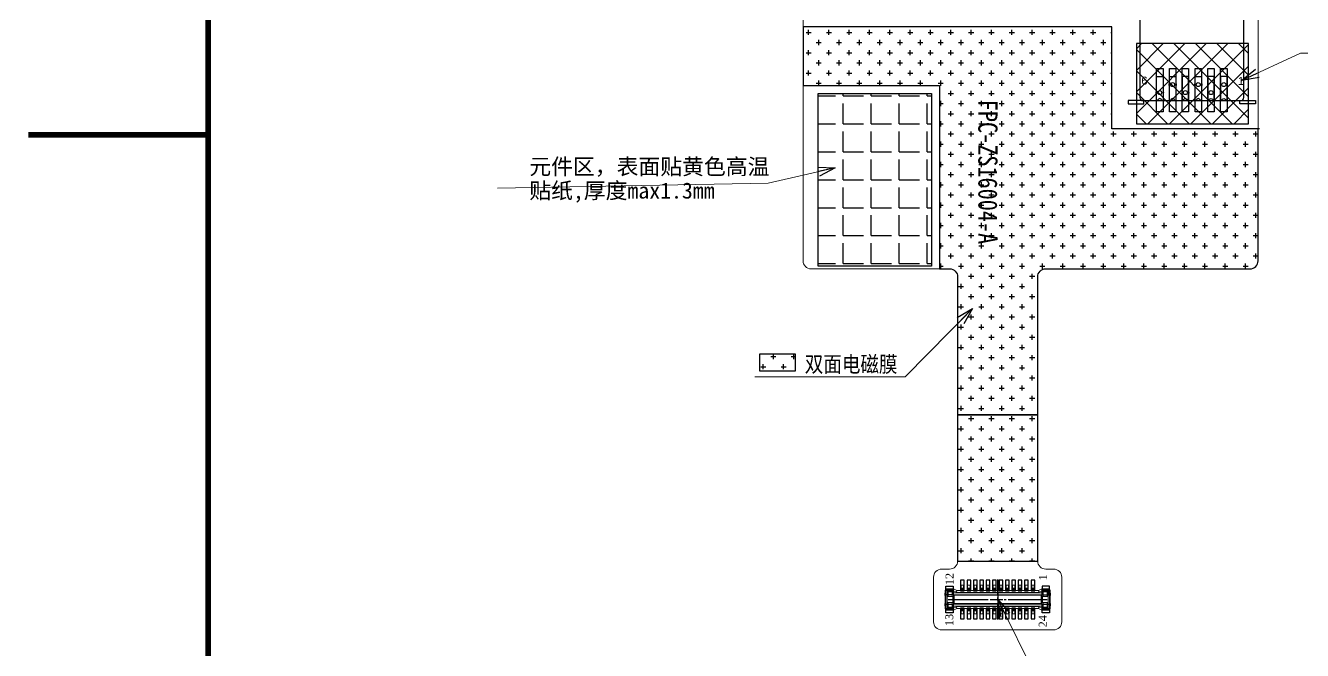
# Model space of a CAD drawing. Header units: millimetres. Extents: x 2678 to 7528, y -1679 to -1155.
# Drawn here: x 3590.3 to 3670, y -1322.6 to -1283.5 of the extents above; entities that cross this region are included whole.
import ezdxf

# ---------------------------------------------------------------- set-up
doc = ezdxf.new("R2010")
doc.units = ezdxf.units.MM
doc.linetypes.add('CENTER', pattern=[50.8, 31.75, -6.35, 6.35, -6.35])
doc.linetypes.add('CENTER2', pattern=[1.125, 0.75, -0.125, 0.125, -0.125])
doc.layers.add('AM_8', color=1, linetype='Continuous', lineweight=25)
doc.layers.add('Dim', color=3, linetype='Continuous', lineweight=13)
for name, color, linetype in [('EMI', 8, 'Continuous'), ('FPC', 5, 'Continuous'), ('FPC-LCM', 124, 'Continuous'), ('FPC-TP', 32, 'Continuous'), ('KEEPOUT_01', 3, 'Continuous'), ('LCM FPC', 30, 'Continuous'), ('LCM-FPC', 30, 'Continuous')]:
    doc.layers.add(name, color=color, linetype=linetype)
doc.styles.add('CCN-1', font='', dxfattribs={"width": 0.85})
doc.styles.get("Standard").update_dxf_attribs({"font": 'arial.ttf'})
doc.styles.add('宋体 常规', font='')
doc.styles.add('样式 2', font='times.ttf')
doc.styles.add('汉字', font='')
doc.styles.get('CCN-1').set_extended_font_data('SimSun')
doc.styles.get('宋体 常规').set_extended_font_data('瀹嬩綋')
doc.styles.get('汉字').set_extended_font_data('SimSun')
doc.dimstyles.new('DIM-CCN', dxfattribs={"dimscale": 0.9, "dimtxt": 1.7, "dimasz": 1.2, "dimexe": 1.5, "dimexo": 0.5, "dimgap": 0.3, "dimtad": 1, "dimzin": 0, "dimdsep": 46, "dimtxsty": 'CCN-1', "dimblk": 'OPEN30', "dimcen": 0.05, "dimclrd": 256, "dimclre": 256, "dimclrt": 7, "dimadec": 0, "dimazin": 0, "dimtfac": 1, "dimtofl": 0, "dimtmove": 0, "dimatfit": 3, "dimldrblk": 'OPEN30', "dimfxl": 1, "dimtolj": 1, "dimtzin": 0, "dimlwd": -1, "dimlwe": -1, "dimarcsym": 0})

# ---------------------------------------------------------------- blocks, each defined once
blk = doc.blocks.new('_Open30')
at = {"color": 0, "linetype": 'ByBlock', "lineweight": -2}
for p, q in [((-1, 0.268), (0, 0)), ((0, 0), (-1, -0.268)), ((0, 0), (-1, 0))]:
    blk.add_line(p, q, dxfattribs=at)
blk = doc.blocks.new('14GM024')
at = {"color": 7, "lineweight": 5, "true_color": 0xffffff}
for p, q in [((617.333, 218.257), (617.331, 218.246)), ((617.331, 217.815), (617.331, 218.243)), ((617.331, 217.815), (617.419, 217.615)), ((617.332, 217.815), (617.456, 217.815)), ((617.338, 218.265), (617.333, 218.257)), ((617.35, 218.271), (617.338, 218.265)), ((617.376, 218.273), (617.35, 218.271)), ((617.376, 217.815), (617.376, 218.273)), ((617.411, 217.815), (617.447, 217.874)), ((617.431, 218.345), (617.431, 218.24)), ((618.546, 218.345), (617.431, 218.345)), ((617.431, 218.295), (618.546, 218.295)), ((617.431, 218.24), (617.447, 218.223)), ((617.447, 217.874), (617.447, 218.223)), ((617.447, 218.223), (617.45, 218.219)), ((617.45, 218.219), (617.798, 218.219)), ((617.45, 218.219), (617.504, 218.165)), ((617.456, 217.815), (617.531, 217.644)), ((617.456, 217.815), (618.507, 217.815)), ((617.504, 218.165), (617.504, 217.915)), ((617.504, 218.165), (617.798, 218.165)), ((617.504, 217.915), (617.798, 217.915)), ((617.564, 212.315), (617.564, 217.815)), ((617.588, 218.345), (617.588, 218.365)), ((617.738, 218.365), (617.588, 218.365)), ((617.689, 217.815), (617.689, 212.315)), ((617.729, 217.775), (617.689, 217.815)), ((617.738, 218.345), (617.738, 218.365)), ((617.798, 217.875), (617.798, 218.222)), ((617.798, 218.222), (618.178, 218.222)), ((617.798, 217.875), (618.178, 217.875)), ((618.178, 217.875), (618.178, 218.222)), ((618.178, 218.219), (618.527, 218.219)), ((618.178, 218.165), (618.473, 218.165)), ((618.178, 217.915), (618.473, 217.915)), ((618.239, 218.345), (618.239, 218.365)), ((618.239, 218.365), (618.389, 218.365)), ((618.249, 217.775), (618.289, 217.815)), ((618.289, 212.315), (618.289, 217.815)), ((618.389, 218.345), (618.389, 218.365)), ((618.414, 212.315), (618.414, 217.815)), ((618.446, 217.644), (618.521, 217.815)), ((618.527, 218.219), (618.473, 218.165)), ((618.473, 217.915), (618.473, 218.165)), ((618.507, 217.815), (618.521, 217.815)), ((618.521, 217.815), (618.646, 217.815)), ((618.531, 218.223), (618.527, 218.219)), ((618.546, 218.24), (618.531, 218.223)), ((618.531, 217.874), (618.531, 218.223)), ((618.566, 217.815), (618.531, 217.874)), ((618.546, 218.345), (618.546, 218.24)), ((618.646, 217.815), (618.559, 217.615)), ((618.601, 217.815), (618.601, 218.273)), ((618.601, 218.273), (618.627, 218.271)), ((618.627, 218.271), (618.639, 218.265)), ((618.639, 218.265), (618.644, 218.258)), ((618.645, 218.257), (618.646, 218.246)), ((618.646, 217.815), (618.646, 218.243)), ((617.089, 217.19), (617.089, 217.34)), ((617.089, 217.34), (617.419, 217.34)), ((617.089, 217.19), (617.419, 217.19)), ((617.288, 217.34), (617.288, 217.19)), ((617.337, 217.19), (617.337, 217.34)), ((617.388, 217.19), (617.388, 217.34)), ((617.531, 217.644), (617.419, 217.615)), ((617.419, 212.515), (617.419, 217.615)), ((617.544, 217.647), (617.531, 217.644)), ((617.544, 217.647), (617.544, 212.483)), ((617.729, 217.775), (617.729, 212.355)), ((617.729, 217.775), (618.249, 217.775)), ((618.249, 217.775), (618.249, 212.355)), ((618.434, 217.647), (618.434, 212.483)), ((618.434, 217.647), (618.446, 217.644)), ((618.446, 217.644), (618.559, 217.616)), ((618.559, 212.515), (618.559, 217.615)), ((618.559, 217.34), (618.889, 217.34)), ((618.559, 217.19), (618.889, 217.19)), ((618.589, 217.19), (618.589, 217.34)), ((618.641, 217.34), (618.641, 217.19)), ((618.689, 217.19), (618.689, 217.34)), ((618.889, 217.19), (618.889, 217.34)), ((617.089, 216.79), (617.089, 216.94)), ((617.089, 216.94), (617.419, 216.94)), ((617.089, 216.79), (617.419, 216.79)), ((617.089, 216.39), (617.089, 216.54)), ((617.089, 216.54), (617.419, 216.54)), ((617.089, 216.39), (617.419, 216.39)), ((617.288, 216.94), (617.288, 216.79)), ((617.288, 216.54), (617.288, 216.39)), ((617.337, 216.79), (617.337, 216.94)), ((617.337, 216.39), (617.337, 216.54)), ((617.388, 216.79), (617.388, 216.94)), ((617.388, 216.39), (617.388, 216.54)), ((618.559, 216.94), (618.889, 216.94)), ((618.559, 216.79), (618.889, 216.79)), ((618.559, 216.54), (618.889, 216.54)), ((618.559, 216.39), (618.889, 216.39)), ((618.589, 216.79), (618.589, 216.94)), ((618.589, 216.39), (618.589, 216.54)), ((618.641, 216.94), (618.641, 216.79)), ((618.641, 216.54), (618.641, 216.39)), ((618.689, 216.79), (618.689, 216.94)), ((618.689, 216.39), (618.689, 216.54)), ((618.889, 216.79), (618.889, 216.94)), ((618.889, 216.39), (618.889, 216.54)), ((617.089, 215.99), (617.089, 216.14)), ((617.089, 216.14), (617.419, 216.14)), ((617.089, 215.99), (617.419, 215.99)), ((617.089, 215.59), (617.089, 215.74)), ((617.089, 215.74), (617.419, 215.74)), ((617.089, 215.59), (617.419, 215.59)), ((617.288, 216.14), (617.288, 215.99)), ((617.288, 215.74), (617.288, 215.59)), ((617.337, 215.99), (617.337, 216.14)), ((617.337, 215.59), (617.337, 215.74)), ((617.388, 215.99), (617.388, 216.14)), ((617.388, 215.59), (617.388, 215.74)), ((618.559, 216.14), (618.889, 216.14)), ((618.559, 215.99), (618.889, 215.99)), ((618.559, 215.74), (618.889, 215.74)), ((618.559, 215.59), (618.889, 215.59)), ((618.589, 215.99), (618.589, 216.14)), ((618.589, 215.59), (618.589, 215.74)), ((618.641, 216.14), (618.641, 215.99)), ((618.641, 215.74), (618.641, 215.59)), ((618.689, 215.99), (618.689, 216.14)), ((618.689, 215.59), (618.689, 215.74)), ((618.889, 215.99), (618.889, 216.14)), ((618.889, 215.59), (618.889, 215.74)), ((617.089, 215.19), (617.089, 215.34)), ((617.089, 215.34), (617.419, 215.34)), ((617.089, 215.19), (617.419, 215.19)), ((617.089, 214.79), (617.089, 214.94)), ((617.089, 214.94), (617.419, 214.94)), ((617.089, 214.79), (617.419, 214.79)), ((617.288, 215.34), (617.288, 215.19)), ((617.288, 214.94), (617.288, 214.79)), ((617.337, 215.19), (617.337, 215.34)), ((617.337, 214.79), (617.337, 214.94)), ((617.388, 215.19), (617.388, 215.34)), ((617.388, 214.79), (617.388, 214.94)), ((618.559, 215.34), (618.889, 215.34)), ((618.559, 215.19), (618.889, 215.19)), ((618.559, 214.94), (618.889, 214.94)), ((618.559, 214.79), (618.889, 214.79)), ((618.589, 215.19), (618.589, 215.34)), ((618.589, 214.79), (618.589, 214.94)), ((618.641, 215.34), (618.641, 215.19)), ((618.641, 214.94), (618.641, 214.79)), ((618.689, 215.19), (618.689, 215.34)), ((618.689, 214.79), (618.689, 214.94)), ((618.889, 215.19), (618.889, 215.34)), ((618.889, 214.79), (618.889, 214.94)), ((617.089, 214.39), (617.089, 214.54)), ((617.089, 214.54), (617.419, 214.54)), ((617.089, 214.39), (617.419, 214.39)), ((617.089, 213.99), (617.089, 214.14)), ((617.089, 214.14), (617.419, 214.14)), ((617.089, 213.99), (617.419, 213.99)), ((617.288, 214.54), (617.288, 214.39)), ((617.288, 214.14), (617.288, 213.99)), ((617.337, 214.39), (617.337, 214.54)), ((617.337, 213.99), (617.337, 214.14)), ((617.388, 214.39), (617.388, 214.54)), ((617.388, 213.99), (617.388, 214.14)), ((618.559, 214.54), (618.889, 214.54)), ((618.559, 214.39), (618.889, 214.39)), ((618.559, 214.14), (618.889, 214.14)), ((618.559, 213.99), (618.889, 213.99)), ((618.589, 214.39), (618.589, 214.54)), ((618.589, 213.99), (618.589, 214.14)), ((618.641, 214.54), (618.641, 214.39)), ((618.641, 214.14), (618.641, 213.99)), ((618.689, 214.39), (618.689, 214.54)), ((618.689, 213.99), (618.689, 214.14)), ((618.889, 214.39), (618.889, 214.54)), ((618.889, 213.99), (618.889, 214.14)), ((617.089, 213.59), (617.089, 213.74)), ((617.089, 213.74), (617.419, 213.74)), ((617.089, 213.59), (617.419, 213.59)), ((617.089, 213.19), (617.089, 213.34)), ((617.089, 213.34), (617.419, 213.34)), ((617.089, 213.19), (617.419, 213.19)), ((617.288, 213.74), (617.288, 213.59)), ((617.288, 213.34), (617.288, 213.19)), ((617.337, 213.59), (617.337, 213.74)), ((617.337, 213.19), (617.337, 213.34)), ((617.388, 213.59), (617.388, 213.74)), ((617.388, 213.19), (617.388, 213.34)), ((618.559, 213.74), (618.889, 213.74)), ((618.559, 213.59), (618.889, 213.59)), ((618.559, 213.34), (618.889, 213.34)), ((618.559, 213.19), (618.889, 213.19)), ((618.589, 213.59), (618.589, 213.74)), ((618.589, 213.19), (618.589, 213.34)), ((618.641, 213.74), (618.641, 213.59)), ((618.641, 213.34), (618.641, 213.19)), ((618.689, 213.59), (618.689, 213.74)), ((618.689, 213.19), (618.689, 213.34)), ((618.889, 213.59), (618.889, 213.74)), ((618.889, 213.19), (618.889, 213.34)), ((617.089, 212.79), (617.089, 212.94)), ((617.089, 212.94), (617.419, 212.94)), ((617.089, 212.79), (617.419, 212.79)), ((617.288, 212.94), (617.288, 212.79)), ((617.331, 212.315), (617.419, 212.515)), ((617.331, 211.885), (617.331, 212.315)), ((617.332, 212.315), (617.456, 212.315)), ((617.337, 212.79), (617.337, 212.94)), ((617.376, 211.858), (617.376, 212.315)), ((617.388, 212.79), (617.388, 212.94)), ((617.411, 212.315), (617.447, 212.256)), ((617.531, 212.486), (617.419, 212.515)), ((617.447, 211.908), (617.447, 212.256)), ((617.456, 212.315), (617.531, 212.486)), ((617.456, 212.315), (617.47, 212.315)), ((617.47, 212.315), (618.521, 212.315)), ((617.504, 212.215), (617.504, 211.965)), ((617.504, 212.215), (617.798, 212.215)), ((617.544, 212.483), (617.531, 212.486)), ((617.729, 212.355), (617.689, 212.315)), ((617.729, 212.355), (618.249, 212.355)), ((617.798, 211.908), (617.798, 212.256)), ((617.798, 212.256), (618.178, 212.256)), ((618.178, 211.908), (618.178, 212.256)), ((618.178, 212.215), (618.473, 212.215)), ((618.249, 212.355), (618.289, 212.315)), ((618.434, 212.483), (618.446, 212.486)), ((618.446, 212.486), (618.559, 212.515)), ((618.446, 212.486), (618.521, 212.315)), ((618.473, 211.965), (618.473, 212.215)), ((618.521, 212.315), (618.646, 212.315)), ((618.566, 212.315), (618.531, 212.256)), ((618.531, 211.908), (618.531, 212.256)), ((618.559, 212.94), (618.889, 212.94)), ((618.559, 212.79), (618.889, 212.79)), ((618.646, 212.315), (618.559, 212.515)), ((618.589, 212.79), (618.589, 212.94)), ((618.601, 211.858), (618.601, 212.315)), ((618.641, 212.94), (618.641, 212.79)), ((618.646, 211.887), (618.646, 212.315)), ((618.689, 212.79), (618.689, 212.94)), ((618.889, 212.79), (618.889, 212.94)), ((617.333, 211.874), (617.331, 211.885)), ((617.338, 211.865), (617.333, 211.874)), ((617.35, 211.86), (617.338, 211.865)), ((617.376, 211.858), (617.35, 211.86)), ((617.431, 211.891), (617.447, 211.908)), ((617.431, 211.785), (617.431, 211.891)), ((617.431, 211.835), (618.546, 211.835)), ((618.546, 211.785), (617.431, 211.785)), ((617.447, 211.908), (617.45, 211.911)), ((617.45, 211.911), (617.504, 211.965)), ((617.798, 211.911), (617.45, 211.911)), ((617.504, 211.965), (617.798, 211.965)), ((617.588, 211.785), (617.588, 211.765)), ((617.738, 211.765), (617.588, 211.765)), ((617.738, 211.785), (617.738, 211.765)), ((617.798, 211.908), (618.178, 211.908)), ((618.178, 211.965), (618.473, 211.965)), ((618.527, 211.911), (618.178, 211.911)), ((618.239, 211.785), (618.239, 211.765)), ((618.239, 211.765), (618.389, 211.765)), ((618.389, 211.785), (618.389, 211.765)), ((618.527, 211.911), (618.473, 211.965)), ((618.531, 211.908), (618.527, 211.911)), ((618.546, 211.891), (618.531, 211.908)), ((618.546, 211.785), (618.546, 211.891)), ((618.601, 211.858), (618.627, 211.86)), ((618.627, 211.86), (618.639, 211.865)), ((618.639, 211.865), (618.645, 211.874)), ((618.645, 211.874), (618.646, 211.885))]:
    blk.add_line(p, q, dxfattribs=at)
at = {"color": 4}
for points in [[(617.159, 217.845), (617.159, 218.295), (617.689, 218.295), (617.689, 217.845)], [(618.819, 217.845), (618.289, 217.845), (618.289, 218.295), (618.819, 218.295)], [(617.689, 212.285), (617.689, 211.835), (617.159, 211.835), (617.159, 212.285)], [(618.289, 212.285), (618.289, 211.835), (618.819, 211.835), (618.819, 212.285)]]:
    blk.add_lwpolyline(points, close=True, dxfattribs=at)
at = {"color": 7, "lineweight": 5, "true_color": 0xffffff}
for centre, radius, start, end in [((617.431, 218.245), 0.1, 90, 180), ((617.438, 218.243), 0.107, 178.60472, 180.01366), ((618.546, 218.245), 0.1, 0, 90), ((618.624, 218.25), 0.0222, 17.46738, 21.21812), ((618.539, 218.243), 0.107, 359.98634, 1.39528), ((617.44, 211.887), 0.109, 179.99361, 181.11133), ((617.431, 211.885), 0.1, 180, 270), ((618.546, 211.885), 0.1, 270, 0), ((618.541, 211.887), 0.105, 358.58016, 0.01165)]:
    blk.add_arc(centre, radius, start, end, dxfattribs=at)
for points, knots in [([(617.431, 218.295), (617.416, 218.295), (617.387, 218.291), (617.361, 218.279), (617.35, 218.271)], [0, 0, 0, 0, 0.534694, 1, 1, 1, 1]), ([(617.447, 217.874), (617.45, 217.879), (617.457, 217.889), (617.469, 217.902), (617.485, 217.912), (617.498, 217.915), (617.504, 217.915)], [0, 0, 0, 0, 0.241777, 0.488003, 0.740705, 1, 1, 1, 1]), ([(618.53, 217.875), (618.527, 217.88), (618.52, 217.889), (618.508, 217.902), (618.492, 217.912), (618.48, 217.915), (618.473, 217.915)], [0, 0, 0, 0, 0.241737, 0.487994, 0.740729, 1, 1, 1, 1]), ([(618.627, 218.271), (618.617, 218.279), (618.59, 218.291), (618.561, 218.295), (618.546, 218.295)], [0, 0, 0, 0, 0.465306, 1, 1, 1, 1]), ([(618.546, 218.24), (618.55, 218.244), (618.558, 218.252), (618.571, 218.263), (618.585, 218.27), (618.596, 218.273), (618.601, 218.273)], [0, 0, 0, 0, 0.262675, 0.518002, 0.763606, 1, 1, 1, 1]), ([(617.331, 212.314), (617.331, 212.314), (617.331, 212.314), (617.331, 212.315), (617.331, 212.315), (617.331, 212.315), (617.331, 212.315)], [0, 0, 0, 0, 0.099063, 0.225886, 0.451708, 1, 1, 1, 1]), ([(617.447, 212.256), (617.45, 212.251), (617.457, 212.241), (617.469, 212.228), (617.485, 212.218), (617.498, 212.215), (617.504, 212.215)], [0, 0, 0, 0, 0.241777, 0.488003, 0.740705, 1, 1, 1, 1]), ([(618.53, 212.256), (618.527, 212.251), (618.52, 212.241), (618.508, 212.228), (618.492, 212.218), (618.48, 212.215), (618.473, 212.215)], [0, 0, 0, 0, 0.241737, 0.487994, 0.740729, 1, 1, 1, 1]), ([(617.431, 211.835), (617.416, 211.835), (617.387, 211.839), (617.361, 211.851), (617.35, 211.86)], [0, 0, 0, 0, 0.534694, 1, 1, 1, 1]), ([(618.627, 211.86), (618.617, 211.851), (618.59, 211.839), (618.561, 211.835), (618.546, 211.835)], [0, 0, 0, 0, 0.465306, 1, 1, 1, 1])]:
    blk.add_open_spline(points, degree=3, knots=knots, dxfattribs=at)
for points, weights in [([(617.431, 218.24), (617.401, 218.273), (617.376, 218.273)], [0.854842162137, 0.864879485986, 0.953090377978]), ([(617.376, 211.858), (617.401, 211.858), (617.431, 211.891)], [0.953090377724, 0.864879486017, 0.854842162147]), ([(618.546, 211.891), (618.576, 211.858), (618.601, 211.858)], [0.854842162143, 0.864879486004, 0.953090377812])]:
    blk.add_rational_spline(points, weights, degree=2, dxfattribs=at)
at = {"layer": 'FPC', "color": 1, "linetype": 'CENTER', "ltscale": 0.077125}
blk.add_line((617.989, 218.165), (617.989, 211.965), dxfattribs=at)
at = {"layer": 'FPC', "color": 1, "linetype": 'CENTER', "ltscale": 0.031099}
for p, q in [((619.239, 215.065), (616.739, 215.065)), ((616.739, 215.065), (619.239, 215.065))]:
    blk.add_line(p, q, dxfattribs=at)
at = {"layer": 'FPC', "color": 4}
for points in [[(616.789, 217.15), (617.439, 217.15), (617.439, 217.38), (616.789, 217.38)], [(616.789, 217.15), (617.439, 217.15), (617.439, 217.38), (616.789, 217.38)], [(616.789, 216.75), (617.439, 216.75), (617.439, 216.98), (616.789, 216.98)], [(616.789, 216.75), (617.439, 216.75), (617.439, 216.98), (616.789, 216.98)], [(618.539, 217.15), (619.189, 217.15), (619.189, 217.38), (618.539, 217.38)], [(618.539, 217.15), (619.189, 217.15), (619.189, 217.38), (618.539, 217.38)], [(618.539, 216.75), (619.189, 216.75), (619.189, 216.98), (618.539, 216.98)], [(618.539, 216.75), (619.189, 216.75), (619.189, 216.98), (618.539, 216.98)], [(616.789, 216.35), (617.439, 216.35), (617.439, 216.58), (616.789, 216.58)], [(616.789, 216.35), (617.439, 216.35), (617.439, 216.58), (616.789, 216.58)], [(618.539, 216.35), (619.189, 216.35), (619.189, 216.58), (618.539, 216.58)], [(618.539, 216.35), (619.189, 216.35), (619.189, 216.58), (618.539, 216.58)], [(616.789, 215.95), (617.439, 215.95), (617.439, 216.18), (616.789, 216.18)], [(616.789, 215.95), (617.439, 215.95), (617.439, 216.18), (616.789, 216.18)], [(616.789, 215.55), (617.439, 215.55), (617.439, 215.78), (616.789, 215.78)], [(616.789, 215.55), (617.439, 215.55), (617.439, 215.78), (616.789, 215.78)], [(618.539, 215.95), (619.189, 215.95), (619.189, 216.18), (618.539, 216.18)], [(618.539, 215.95), (619.189, 215.95), (619.189, 216.18), (618.539, 216.18)], [(618.539, 215.55), (619.189, 215.55), (619.189, 215.78), (618.539, 215.78)], [(618.539, 215.55), (619.189, 215.55), (619.189, 215.78), (618.539, 215.78)], [(616.789, 215.15), (617.439, 215.15), (617.439, 215.38), (616.789, 215.38)], [(616.789, 215.15), (617.439, 215.15), (617.439, 215.38), (616.789, 215.38)], [(616.789, 214.75), (617.439, 214.75), (617.439, 214.98), (616.789, 214.98)], [(616.789, 214.75), (617.439, 214.75), (617.439, 214.98), (616.789, 214.98)], [(618.539, 215.15), (619.189, 215.15), (619.189, 215.38), (618.539, 215.38)], [(618.539, 215.15), (619.189, 215.15), (619.189, 215.38), (618.539, 215.38)], [(618.539, 214.75), (619.189, 214.75), (619.189, 214.98), (618.539, 214.98)], [(618.539, 214.75), (619.189, 214.75), (619.189, 214.98), (618.539, 214.98)], [(616.789, 214.35), (617.439, 214.35), (617.439, 214.58), (616.789, 214.58)], [(616.789, 214.35), (617.439, 214.35), (617.439, 214.58), (616.789, 214.58)], [(616.789, 213.95), (617.439, 213.95), (617.439, 214.18), (616.789, 214.18)], [(616.789, 213.95), (617.439, 213.95), (617.439, 214.18), (616.789, 214.18)], [(618.539, 214.35), (619.189, 214.35), (619.189, 214.58), (618.539, 214.58)], [(618.539, 214.35), (619.189, 214.35), (619.189, 214.58), (618.539, 214.58)], [(618.539, 213.95), (619.189, 213.95), (619.189, 214.18), (618.539, 214.18)], [(618.539, 213.95), (619.189, 213.95), (619.189, 214.18), (618.539, 214.18)], [(616.789, 213.55), (617.439, 213.55), (617.439, 213.78), (616.789, 213.78)], [(616.789, 213.55), (617.439, 213.55), (617.439, 213.78), (616.789, 213.78)], [(616.789, 213.15), (617.439, 213.15), (617.439, 213.38), (616.789, 213.38)], [(616.789, 213.15), (617.439, 213.15), (617.439, 213.38), (616.789, 213.38)], [(618.539, 213.55), (619.189, 213.55), (619.189, 213.78), (618.539, 213.78)], [(618.539, 213.55), (619.189, 213.55), (619.189, 213.78), (618.539, 213.78)], [(618.539, 213.15), (619.189, 213.15), (619.189, 213.38), (618.539, 213.38)], [(618.539, 213.15), (619.189, 213.15), (619.189, 213.38), (618.539, 213.38)], [(616.789, 212.75), (617.439, 212.75), (617.439, 212.98), (616.789, 212.98)], [(616.789, 212.75), (617.439, 212.75), (617.439, 212.98), (616.789, 212.98)], [(618.539, 212.75), (619.189, 212.75), (619.189, 212.98), (618.539, 212.98)], [(618.539, 212.75), (619.189, 212.75), (619.189, 212.98), (618.539, 212.98)]]:
    blk.add_lwpolyline(points, close=True, dxfattribs=at)
at = {"layer": 'KEEPOUT_01', "color": 6, "linetype": 'CENTER2'}
for p, q in [((617.989, 217.775), (617.989, 212.355)), ((618.249, 215.065), (617.729, 215.065))]:
    blk.add_line(p, q, dxfattribs=at)
at = {"color": 0, "linetype": 'ByBlock', "lineweight": -2, "insert": (617.762, 218.211), "char_height": 0.005, "width": 0.35331, "attachment_point": 3, "style": '宋体 常规'}
blk.add_mtext('REX Electronics CON-Kyocea 14-5804-024-000-829+', dxfattribs=at)
at = {"layer": 'FPC', "color": 1, "lineweight": 5, "style": '样式 2'}
for s, p in [('13', (616.334, 217.843)), ('12', (618.893, 217.819)), ('24', (616.252, 211.998)), ('1', (619.189, 211.985))]:
    blk.add_text(s, height=0.5, dxfattribs=at).set_placement(p)

msp = doc.modelspace()

# ---------------------------------------------------------------- hatches: boundary and pattern name
at = {"layer": 'AM_8'}
h = msp.add_hatch(dxfattribs=at)
h.set_pattern_fill('ANSI37', color=2, scale=0.3, style=0)
h.set_pattern_definition([(45, (432.8243, -1472.9307), (-0.6735192, 0.6735192), []), (135, (432.8243, -1472.9307), (-0.6735192, -0.6735192), [])])
h.paths.add_polyline_path([(3659.6722, -1289.6787), (3666.6722, -1289.6787), (3666.6722, -1284.6787), (3659.6722, -1284.6787)])
h = msp.add_hatch(dxfattribs=at)
h.set_pattern_fill('ANGLE', color=2, scale=0.25, angle=360, style=0)
h.set_pattern_definition([(360, (381.1024, -1469.5524), (4e-16, 1.74625), [1.27, -0.47625]), (90, (381.1024, -1469.5524), (-1.74625, 5e-16), [1.27, -0.47625])])
h.paths.add_polyline_path([(3646.8741, -1298.5837), (3639.7938, -1298.5837), (3639.7938, -1287.7874), (3646.8741, -1287.7874)])
at = {"layer": 'EMI'}
h = msp.add_hatch(dxfattribs=at)
h.set_pattern_fill('CROSS', color=8, scale=0.1, style=0)
h.set_pattern_definition([(0, (491.9721, -411.48417), (0.635, 0.635), [0.3175, -0.9525]), (90, (492.1308, -411.6429), (-0.635, 0.635), [0.3175, -0.9525])])
edge = h.paths.add_edge_path()
edge.add_line((3667.3685, -1290.0058), (3658.1338, -1290.0058))
edge.add_line((3658.1338, -1290.0058), (3658.1338, -1283.6184))
edge.add_line((3658.1338, -1283.6184), (3638.8451, -1283.6184))
edge.add_line((3638.8451, -1283.6184), (3638.8451, -1287.2874))
edge.add_line((3638.8451, -1287.2874), (3647.3741, -1287.2874))
edge.add_line((3647.3741, -1287.2874), (3647.3741, -1298.747))
edge.add_line((3647.3741, -1298.747), (3648.0051, -1298.747))
edge.add_arc((3648.0051, -1299.247), 0.5, 0, 90, ccw=False)
edge.add_line((3648.5051, -1299.247), (3648.5051, -1317.012))
edge.add_line((3648.5051, -1317.012), (3653.5051, -1317.012))
edge.add_line((3653.5051, -1317.012), (3653.5051, -1299.247))
edge.add_arc((3654.0051, -1299.247), 0.5, 90, 180, ccw=False)
edge.add_line((3654.0051, -1298.747), (3666.7702, -1298.747))
edge.add_arc((3666.7702, -1298.247), 0.5, 270, 360.00516)
edge.add_line((3667.2702, -1298.247), (3667.2695, -1290.0058))
h = msp.add_hatch(dxfattribs=at)
h.set_pattern_fill('CROSS', color=8, scale=0.1, style=0)
h.set_pattern_definition([(0, (3144.0752, -1515.0473), (0.635, 0.635), [0.3175, -0.9525]), (90, (3144.23394, -1515.20605), (-0.635, 0.635), [0.3175, -0.9525])])
h.paths.add_polyline_path([(3636.1277, -1304.0697), (3636.1277, -1305.1124), (3638.3663, -1305.1124), (3638.3663, -1304.0697)])

# ---------------------------------------------------------------- linework, layer by layer
at = {"const_width": 0.3372}
for points in [[(3601.682, -1397.1476), (3601.682, -1183.603)], [(3590.4429, -1290.3753), (3601.682, -1290.3753)]]:
    msp.add_lwpolyline(points, dxfattribs=at)
at = {"color": 7, "const_width": 0.1}
msp.add_lwpolyline([(3648.5051, -1307.876), (3653.5051, -1307.876)], dxfattribs=at)
at = {"layer": 'AM_8', "color": 2}
for points in [[(3659.6722, -1289.6787), (3666.6722, -1289.6787), (3666.6722, -1284.6787), (3659.6722, -1284.6787)], [(3646.8741, -1298.5837), (3639.7938, -1298.5837), (3639.7938, -1287.7874), (3646.8741, -1287.7874)]]:
    msp.add_lwpolyline(points, close=True, dxfattribs=at)
at = {"layer": 'EMI'}
msp.add_lwpolyline([(3667.3685, -1290.0058), (3658.1338, -1290.0058), (3658.1338, -1283.6184), (3638.8451, -1283.6184), (3638.8451, -1287.2874), (3647.3741, -1287.2874), (3647.3741, -1298.747), (3648.0051, -1298.747, -0.4142136), (3648.5051, -1299.247), (3648.5051, -1317.012), (3653.5051, -1317.012), (3653.5051, -1299.247, -0.4142136), (3654.0051, -1298.747), (3666.7702, -1298.747, 0.4142399), (3667.2702, -1298.247), (3667.2695, -1290.0058)], format="xyb", dxfattribs=at)
at = {"layer": 'EMI', "color": 8}
msp.add_lwpolyline([(3636.1277, -1304.0697), (3636.1277, -1305.1124), (3638.3663, -1305.1124), (3638.3663, -1304.0697)], close=True, dxfattribs=at)
at = {"layer": 'FPC-LCM', "color": 0}
for points in [[(3660.9337, -1288.9406), (3660.9337, -1286.2406), (3661.3337, -1286.2406), (3661.3337, -1288.9406)], [(3661.7337, -1288.9406), (3661.7337, -1286.2406), (3662.1337, -1286.2406), (3662.1337, -1288.9406)], [(3662.5337, -1288.9406), (3662.5337, -1286.2406), (3662.9337, -1286.2406), (3662.9337, -1288.9406)], [(3663.3337, -1288.9406), (3663.3337, -1286.2406), (3663.7337, -1286.2406), (3663.7337, -1288.9406)], [(3664.1337, -1288.9406), (3664.1337, -1286.2406), (3664.5337, -1286.2406), (3664.5337, -1288.9406)], [(3664.9337, -1288.9406), (3664.9337, -1286.2406), (3665.3337, -1286.2406), (3665.3337, -1288.9406)], [(3660.1337, -1288.2406), (3659.1596, -1288.2406), (3659.1596, -1288.4406), (3660.1337, -1288.4406)], [(3666.1337, -1288.2406), (3667.1079, -1288.2406), (3667.1079, -1288.4406), (3666.1337, -1288.4406)]]:
    msp.add_lwpolyline(points, close=True, dxfattribs=at)
at = {"layer": 'FPC-TP'}
msp.add_lwpolyline([(3659.8837, -1281.5553), (3659.8837, -1288.0406, 0.4142136), (3660.0837, -1288.2406), (3666.1837, -1288.2406, 0.4142136), (3666.3837, -1288.0406), (3666.3837, -1278.1406, 0.4142136)], format="xyb", dxfattribs=at)
at = {"layer": 'FPC-TP', "color": 60}
msp.add_lwpolyline([(3659.8837, -1281.5553), (3659.8837, -1288.0406, 0.4142136), (3660.0837, -1288.2406), (3666.1837, -1288.2406, 0.4142136), (3666.3837, -1288.0406), (3666.3837, -1278.1406, 0.4142136)], format="xyb", dxfattribs=at)
at = {"layer": 'FPC-TP'}
for points in [[(3661.0087, -1288.2406), (3660.9337, -1288.2406), (3660.9337, -1287.8436, -0.2425356), (3660.9337, -1287.6375), (3660.9337, -1286.7406), (3661.3337, -1286.7406), (3661.3337, -1287.6375, -0.2425356), (3661.3337, -1287.8436), (3661.3337, -1288.2406), (3661.2587, -1288.2406, 1)], [(3661.8087, -1288.2406), (3661.7337, -1288.2406), (3661.7337, -1287.3436, -0.2425356), (3661.7337, -1287.1375), (3661.7337, -1286.7406), (3662.1337, -1286.7406), (3662.1337, -1287.1375, -0.2425356), (3662.1337, -1287.3436), (3662.1337, -1288.2406), (3662.0587, -1288.2406, 1)], [(3662.8587, -1288.2406), (3662.9337, -1288.2406), (3662.9337, -1287.8436, 0.2425356), (3662.9337, -1287.6375), (3662.9337, -1286.7406), (3662.5337, -1286.7406), (3662.5337, -1287.6375, 0.2425356), (3662.5337, -1287.8436), (3662.5337, -1288.2406), (3662.6087, -1288.2406, -1)], [(3663.4087, -1288.2406), (3663.3337, -1288.2406), (3663.3337, -1287.3436, -0.2425356), (3663.3337, -1287.1375), (3663.3337, -1286.7406), (3663.7337, -1286.7406), (3663.7337, -1287.1375, -0.2425356), (3663.7337, -1287.3436), (3663.7337, -1288.2406), (3663.6587, -1288.2406, 1)], [(3664.4587, -1288.2406), (3664.5337, -1288.2406), (3664.5337, -1287.8436, 0.2425356), (3664.5337, -1287.6375), (3664.5337, -1286.7406), (3664.1337, -1286.7406), (3664.1337, -1287.6375, 0.2425356), (3664.1337, -1287.8436), (3664.1337, -1288.2406), (3664.2087, -1288.2406, -1)], [(3665.2587, -1288.2406), (3665.3337, -1288.2406), (3665.3337, -1287.3436, 0.2425356), (3665.3337, -1287.1375), (3665.3337, -1286.7406), (3664.9337, -1286.7406), (3664.9337, -1287.1375, 0.2425356), (3664.9337, -1287.3436), (3664.9337, -1288.2406), (3665.0087, -1288.2406, -1)]]:
    msp.add_lwpolyline(points, format="xyb", close=True, dxfattribs=at)
for centre in [(3661.9337, -1287.2406), (3663.5337, -1287.2406), (3665.1337, -1287.2406), (3661.1337, -1287.7406), (3662.7337, -1287.7406), (3664.3337, -1287.7406)]:
    msp.add_circle(centre, 0.125, dxfattribs=at)
at = {"layer": 'LCM-FPC', "lineweight": 5}
msp.add_lwpolyline([(3648.0051, -1298.747, -0.4142136), (3648.5051, -1299.247), (3648.5051, -1317.012, -0.4142136), (3648.0051, -1317.506), (3647.5051, -1317.506, 0.4142136), (3647.0051, -1318.006), (3647.0051, -1320.806, 0.4142136), (3647.5051, -1321.306), (3654.5051, -1321.306, 0.4142136), (3655.0051, -1320.806), (3655.0051, -1318.006, 0.4142136), (3654.5051, -1317.506), (3654.0051, -1317.506, -0.4142136), (3653.5051, -1317.012), (3653.5051, -1299.247, -0.4142136), (3654.0051, -1298.747), (3666.7702, -1298.747, 0.4142399), (3667.2702, -1298.247), (3667.2687, -1280.5268, 0.4141872), (3666.7687, -1280.0269), (3639.3451, -1280.0269, 0.4142136), (3638.8451, -1280.5269), (3638.8451, -1298.247, 0.4142136), (3639.3451, -1298.747)], format="xyb", close=True, dxfattribs=at)

# ---------------------------------------------------------------- block references
at = {"layer": 'LCM FPC', "lineweight": 5, "rotation": 90}
msp.add_blockref('14GM024', (3866.0703, -1937.3947), dxfattribs=at)

# ---------------------------------------------------------------- texts
at = {"color": 0, "insert": (3621.7433, -1291.857), "char_height": 1, "width": 15.568577, "attachment_point": 1, "line_spacing_factor": 0.9}
msp.add_mtext('{\\fSimSun|b0|i0|c134|p2;\\C6;元件区，表面贴黄色高温贴纸,厚度max1.3mm}', dxfattribs=at)
at = {"layer": 'Dim', "insert": (3649.7764, -1288.1865), "char_height": 1.2, "width": 9.506698, "attachment_point": 7, "rotation": 270, "style": '汉字'}
msp.add_mtext('{\\fNSimSun|b0|i0|c134|p49;\\W0.85;\\C0;FPC-ZS16004-A}', dxfattribs=at)
at = {"layer": 'Dim', "insert": (3638.9516, -1305.3144), "char_height": 1, "width": 9.506698, "attachment_point": 7, "style": '汉字'}
msp.add_mtext('{\\fNSimSun|b0|i0|c134|p49;\\W0.85;双面电磁膜}', dxfattribs=at)
at = {"layer": 'FPC-TP', "color": 3, "char_height": 0.5, "width": 0.281028, "attachment_point": 1}
for s, insert in [('6', (3659.9804, -1286.7413)), ('6', (3659.9804, -1286.7413)), ('1', (3666.0138, -1286.763)), ('1', (3666.0138, -1286.763))]:
    msp.add_mtext(s, dxfattribs=dict(at, insert=insert))

# ---------------------------------------------------------------- leaders
at = {"layer": 'Dim'}
for points in [[(3666.2473, -1286.982), (3669.9321, -1285.2638), (3679.3261, -1285.2638)], [(3640.8565, -1292.4356), (3636.6687, -1293.3944), (3619.7568, -1293.7017)], [(3649.4405, -1301.2176), (3645.231, -1305.5014), (3635.837, -1305.5014)], [(3651.0051, -1319.406), (3654.08, -1325.5821), (3669.7595, -1325.5821)]]:
    msp.add_leader(points, dimstyle='DIM-CCN', dxfattribs=at)

doc.saveas('drawing.dxf')
